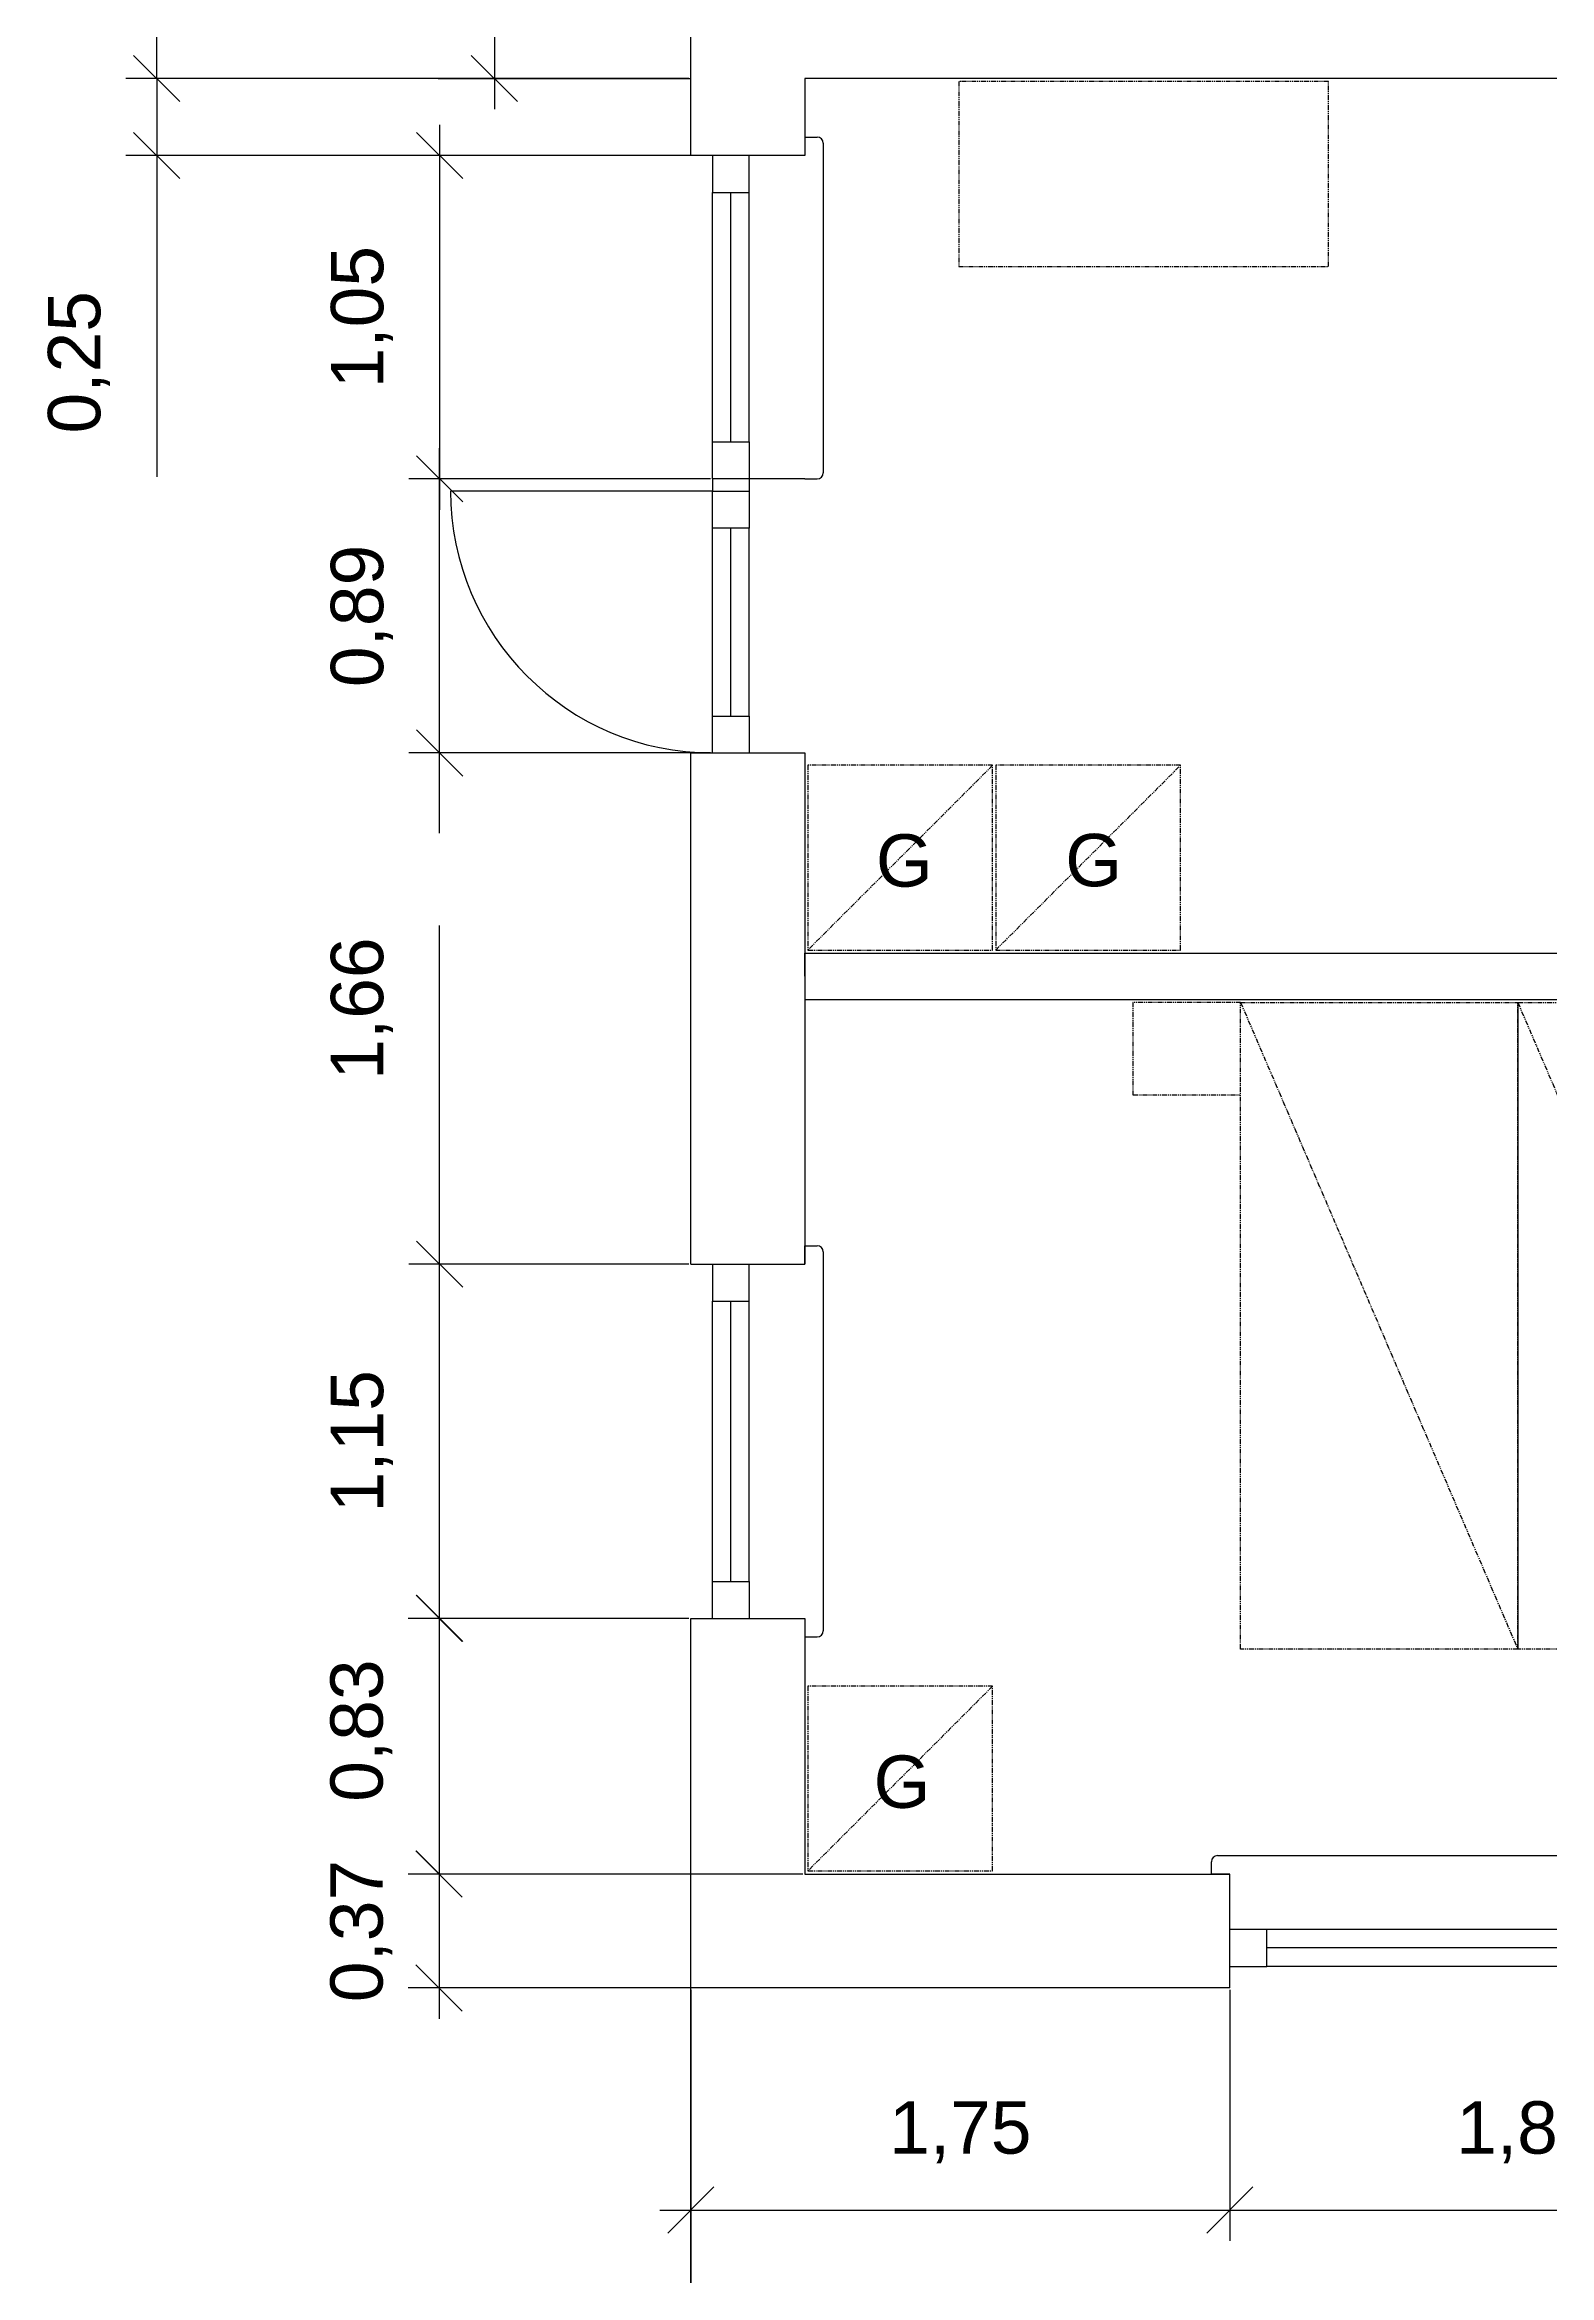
# Model space of a CAD drawing. Header units: millimetres. Extents: x -50011 to 90899, y -58634 to 500399.
# Drawn here: x 4020 to 8906, y 46581 to 53824 of the extents above; entities that cross this region are included whole.
import ezdxf

# ---------------------------------------------------------------- set-up
doc = ezdxf.new("R2010")
doc.units = ezdxf.units.MM
doc.linetypes.add('ACAD_ISO02W100', pattern=[15, 12, -3])
doc.linetypes.add('PHANTOM2', pattern=[31.75, 15.875, -3.175, 3.175, -3.175, 3.175, -3.175])
doc.layers.get('0').update_dxf_attribs({"color": 1})
for name, color, linetype in [('Grundritningar', 1, 'Continuous'), ('Mått', 4, 'Continuous'), ('Möbler', 4, 'PHANTOM2')]:
    doc.layers.add(name, color=color, linetype=linetype)
doc.styles.get("Standard").update_dxf_attribs({"font": 'Arial.ttf', "height": 170})
doc.dimstyles.new('Egen dimension', dxfattribs={"dimscale": 10, "dimtxt": 2.5, "dimasz": 15, "dimexe": 10, "dimexo": 0.625, "dimgap": 15, "dimtad": 1, "dimlfac": 0.001, "dimtxsty": 'Standard', "dimblk": 'OBLIQUE', "dimblk1": 'OBLIQUE', "dimblk2": 'OBLIQUE', "dimcen": 20, "dimdle": 10, "dimadec": 0, "dimazin": 0, "dimtfac": 1, "dimtmove": 0, "dimatfit": 3, "dimldrblk": 'OPEN90', "dimfxl": 1, "dimarcsym": 0})
doc.dimstyles.new('ISO-25', dxfattribs={"dimscale": 10, "dimtxt": 2.5, "dimasz": 15, "dimexe": 10, "dimexo": 0.625, "dimgap": 15, "dimtad": 1, "dimlfac": 0.001, "dimtxsty": 'Standard', "dimblk": 'OBLIQUE', "dimblk1": 'OBLIQUE', "dimblk2": 'OBLIQUE', "dimcen": 20, "dimdle": 10, "dimadec": 0, "dimazin": 0, "dimtfac": 1, "dimtmove": 0, "dimatfit": 3, "dimldrblk": 'OPEN90', "dimfxl": 1, "dimarcsym": 0})

# ---------------------------------------------------------------- blocks, each defined once
blk = doc.blocks.new('_Oblique')
at = {"color": 0, "linetype": 'ByBlock', "lineweight": -2}
blk.add_line((-0.5, -0.5), (0.5, 0.5), dxfattribs=at)
blk = doc.blocks.new('*D299')
at = {"layer": 'Defpoints', "color": 0, "transparency": 16777216}
for p in [(6118.2, 48713.9), (5301.1, 47883.9), (6488.2, 47883.9)]:
    blk.add_point(p, dxfattribs=at)
at = {"layer": 'Mått', "color": 0, "lineweight": -2, "transparency": 16777216}
for p, q in [((5301.1, 48813.9), (5301.1, 47783.9)), ((6112, 48713.9), (5201.1, 48713.9)), ((6482, 47883.9), (5201.1, 47883.9))]:
    blk.add_line(p, q, dxfattribs=at)
at = {"layer": 'Mått', "color": 0, "lineweight": -2, "transparency": 16777216, "xscale": 150, "yscale": 150, "zscale": 150}
for p, rotation in [((5301.1, 48713.9), 90), ((5301.1, 47883.9), 270)]:
    blk.add_blockref('_Oblique', p, dxfattribs=dict(at, rotation=rotation))
at = {"layer": 'Mått', "color": 0, "transparency": 16777216, "insert": (5048.8, 48349.7), "char_height": 170, "attachment_point": 5, "rotation": 90}
blk.add_mtext('0,83', dxfattribs=at)
blk = doc.blocks.new('_Open90')
at = {"color": 0, "linetype": 'ByBlock', "lineweight": -2}
for p, q in [((-0.5, 0.5), (0, 0)), ((0, 0), (-1, 0)), ((0, 0), (-0.5, -0.5))]:
    blk.add_line(p, q, dxfattribs=at)
blk = doc.blocks.new('*D306')
at = {"layer": 'Defpoints', "color": 0, "transparency": 16777216}
for p in [(6488.2, 47883.9), (5301, 47513.9), (7868.2, 47513.9)]:
    blk.add_point(p, dxfattribs=at)
at = {"layer": 'Mått', "color": 0, "lineweight": -2, "transparency": 16777216}
for p, q in [((5301, 47983.9), (5301, 47413.9)), ((6482, 47883.9), (5201, 47883.9)), ((7862, 47513.9), (5201, 47513.9))]:
    blk.add_line(p, q, dxfattribs=at)
at = {"layer": 'Mått', "color": 0, "lineweight": -2, "transparency": 16777216, "xscale": 150, "yscale": 150, "zscale": 150}
for p, rotation in [((5301, 47883.9), 90), ((5301, 47513.9), 270)]:
    blk.add_blockref('_Oblique', p, dxfattribs=dict(at, rotation=rotation))
at = {"layer": 'Mått', "color": 0, "transparency": 16777216, "insert": (5048.6, 47698.9), "char_height": 170, "attachment_point": 5, "rotation": 90}
blk.add_mtext('0,37', dxfattribs=at)
blk = doc.blocks.new('*D307')
at = {"layer": 'Defpoints', "color": 0, "transparency": 16777216}
for p in [(6118.2, 47513.9), (19398.2, 47513.9), (19398.2, 45397.2)]:
    blk.add_point(p, dxfattribs=at)
at = {"layer": 'Mått', "color": 0, "lineweight": -2, "transparency": 16777216}
for p, q in [((6118.2, 47507.7), (6118.2, 45297.2)), ((19398.2, 47507.7), (19398.2, 45297.2)), ((6018.2, 45397.2), (19498.2, 45397.2))]:
    blk.add_line(p, q, dxfattribs=at)
at = {"layer": 'Mått', "color": 0, "lineweight": -2, "transparency": 16777216, "xscale": 150, "yscale": 150, "zscale": 150, "rotation": 180}
blk.add_blockref('_Oblique', (6118.2, 45397.2), dxfattribs=at)
at = {"layer": 'Mått', "color": 0, "lineweight": -2, "transparency": 16777216, "xscale": 150, "yscale": 150, "zscale": 150}
blk.add_blockref('_Oblique', (19398.2, 45397.2), dxfattribs=at)
at = {"layer": 'Mått', "color": 0, "transparency": 16777216, "insert": (12758.2, 45649.6), "char_height": 170, "attachment_point": 5}
blk.add_mtext('13,28', dxfattribs=at)
blk = doc.blocks.new('*D321')
at = {"layer": 'Defpoints', "color": 0, "transparency": 16777216}
for p in [(6118.2, 47513.9), (7868.2, 47513.9), (7868.2, 46792.8)]:
    blk.add_point(p, dxfattribs=at)
at = {"layer": 'Mått', "color": 0, "lineweight": -2, "transparency": 16777216}
for p, q in [((6118.2, 47507.7), (6118.2, 46692.8)), ((7868.2, 47507.7), (7868.2, 46692.8)), ((6018.2, 46792.8), (7968.2, 46792.8))]:
    blk.add_line(p, q, dxfattribs=at)
at = {"layer": 'Mått', "color": 0, "lineweight": -2, "transparency": 16777216, "xscale": 150, "yscale": 150, "zscale": 150, "rotation": 180}
blk.add_blockref('_Oblique', (6118.2, 46792.8), dxfattribs=at)
at = {"layer": 'Mått', "color": 0, "lineweight": -2, "transparency": 16777216, "xscale": 150, "yscale": 150, "zscale": 150}
blk.add_blockref('_Oblique', (7868.2, 46792.8), dxfattribs=at)
at = {"layer": 'Mått', "color": 0, "transparency": 16777216, "insert": (6993.2, 47045.2), "char_height": 170, "attachment_point": 5}
blk.add_mtext('1,75', dxfattribs=at)
blk = doc.blocks.new('*D322')
at = {"layer": 'Defpoints', "color": 0, "transparency": 16777216}
for p in [(7868.2, 47513.9), (9668.2, 47513.9), (9668.2, 46792.8)]:
    blk.add_point(p, dxfattribs=at)
at = {"layer": 'Mått', "color": 0, "lineweight": -2, "transparency": 16777216}
for p, q in [((7868.2, 47507.7), (7868.2, 46692.8)), ((9668.2, 47507.7), (9668.2, 46692.8)), ((7768.2, 46792.8), (9768.2, 46792.8))]:
    blk.add_line(p, q, dxfattribs=at)
at = {"layer": 'Mått', "color": 0, "lineweight": -2, "transparency": 16777216, "xscale": 150, "yscale": 150, "zscale": 150, "rotation": 180}
blk.add_blockref('_Oblique', (7868.2, 46792.8), dxfattribs=at)
at = {"layer": 'Mått', "color": 0, "lineweight": -2, "transparency": 16777216, "xscale": 150, "yscale": 150, "zscale": 150}
blk.add_blockref('_Oblique', (9668.2, 46792.8), dxfattribs=at)
at = {"layer": 'Mått', "color": 0, "transparency": 16777216, "insert": (8768.2, 47045.2), "char_height": 170, "attachment_point": 5}
blk.add_mtext('1,8', dxfattribs=at)
blk = doc.blocks.new('*D342')
at = {"layer": 'Defpoints', "color": 0, "ltscale": 100, "transparency": 16777216}
for p in [(6118.2, 54843.9), (5480.4, 53713.9), (6118.2, 53713.9)]:
    blk.add_point(p, dxfattribs=at)
at = {"layer": 'Mått', "color": 0, "lineweight": -2, "ltscale": 100, "transparency": 16777216}
for p, q in [((5480.4, 54943.9), (5480.4, 53613.9)), ((6112, 54843.9), (5380.4, 54843.9)), ((6112, 53713.9), (5380.4, 53713.9))]:
    blk.add_line(p, q, dxfattribs=at)
at = {"layer": 'Mått', "color": 0, "lineweight": -2, "ltscale": 100, "transparency": 16777216, "xscale": 150, "yscale": 150, "zscale": 150}
for p, rotation in [((5480.4, 54843.9), 90), ((5480.4, 53713.9), 270)]:
    blk.add_blockref('_Oblique', p, dxfattribs=dict(at, rotation=rotation))
at = {"layer": 'Mått', "color": 0, "ltscale": 100, "transparency": 16777216, "insert": (5228, 54278.9), "char_height": 170, "attachment_point": 5, "rotation": 90}
blk.add_mtext('1,13', dxfattribs=at)
blk = doc.blocks.new('*D346')
at = {"layer": 'Defpoints', "color": 0, "ltscale": 100, "transparency": 16777216}
for p in [(5302.7, 52413.9), (6188.2, 52413.9), (6188.2, 51523.9)]:
    blk.add_point(p, dxfattribs=at)
at = {"layer": 'Mått', "color": 0, "lineweight": -2, "ltscale": 100, "transparency": 16777216}
for p, q in [((5302.7, 51423.9), (5302.7, 52513.9)), ((6182, 52413.9), (5202.7, 52413.9)), ((6182, 51523.9), (5202.7, 51523.9))]:
    blk.add_line(p, q, dxfattribs=at)
at = {"layer": 'Mått', "color": 0, "lineweight": -2, "ltscale": 100, "transparency": 16777216, "xscale": 150, "yscale": 150, "zscale": 150}
for p, rotation in [((5302.7, 52413.9), 90), ((5302.7, 51523.9), 270)]:
    blk.add_blockref('_Oblique', p, dxfattribs=dict(at, rotation=rotation))
at = {"layer": 'Mått', "color": 0, "ltscale": 100, "transparency": 16777216, "insert": (5050.3, 51968.9), "char_height": 170, "attachment_point": 5, "rotation": 90}
blk.add_mtext('0,89', dxfattribs=at)
blk = doc.blocks.new('*D347')
at = {"layer": 'Defpoints', "color": 0, "ltscale": 100, "transparency": 16777216}
for p in [(5303, 53463.9), (6188.2, 53463.9), (6188.2, 52413.9)]:
    blk.add_point(p, dxfattribs=at)
at = {"layer": 'Mått', "color": 0, "lineweight": -2, "ltscale": 100, "transparency": 16777216}
for p, q in [((5303, 52313.9), (5303, 53563.9)), ((6182, 53463.9), (5203, 53463.9)), ((6182, 52413.9), (5203, 52413.9))]:
    blk.add_line(p, q, dxfattribs=at)
at = {"layer": 'Mått', "color": 0, "lineweight": -2, "ltscale": 100, "transparency": 16777216, "xscale": 150, "yscale": 150, "zscale": 150}
for p, rotation in [((5303, 53463.9), 90), ((5303, 52413.9), 270)]:
    blk.add_blockref('_Oblique', p, dxfattribs=dict(at, rotation=rotation))
at = {"layer": 'Mått', "color": 0, "ltscale": 100, "transparency": 16777216, "insert": (5050.6, 52938.9), "char_height": 170, "attachment_point": 5, "rotation": 90}
blk.add_mtext('1,05', dxfattribs=at)
blk = doc.blocks.new('*D348')
at = {"layer": 'Defpoints', "color": 0, "ltscale": 100, "transparency": 16777216}
for p in [(4384.2, 53713.9), (6118.2, 53713.9), (6118.2, 53463.9)]:
    blk.add_point(p, dxfattribs=at)
at = {"layer": 'Mått', "color": 0, "lineweight": -2, "ltscale": 100, "transparency": 16777216}
for p, q in [((4384.2, 53713.9), (4384.2, 53863.9)), ((6112, 53713.9), (4284.2, 53713.9)), ((4384.2, 53713.9), (4384.2, 53463.9)), ((6112, 53463.9), (4284.2, 53463.9)), ((4384.2, 53463.9), (4384.2, 52420.9))]:
    blk.add_line(p, q, dxfattribs=at)
at = {"layer": 'Mått', "color": 0, "lineweight": -2, "ltscale": 100, "transparency": 16777216, "xscale": 150, "yscale": 150, "zscale": 150}
for p, rotation in [((4384.2, 53713.9), 270), ((4384.2, 53463.9), 90)]:
    blk.add_blockref('_Oblique', p, dxfattribs=dict(at, rotation=rotation))
at = {"layer": 'Mått', "color": 0, "ltscale": 100, "transparency": 16777216, "insert": (4131.8, 52792.4), "char_height": 170, "attachment_point": 5, "rotation": 90}
blk.add_mtext('0,25', dxfattribs=at)
blk = doc.blocks.new('*D360')
at = {"layer": 'Defpoints', "color": 0, "linetype": 'ACAD_ISO02W100', "ltscale": 100, "transparency": 16777216}
for p in [(5302.7, 49863.9), (6118.2, 49863.9), (6118.2, 48713.9)]:
    blk.add_point(p, dxfattribs=at)
at = {"layer": 'Mått', "color": 0, "linetype": 'ACAD_ISO02W100', "lineweight": -2, "ltscale": 100, "transparency": 16777216}
for p, q in [((5302.7, 48613.9), (5302.7, 49963.9)), ((6112, 49863.9), (5202.7, 49863.9)), ((6112, 48713.9), (5202.7, 48713.9))]:
    blk.add_line(p, q, dxfattribs=at)
at = {"layer": 'Mått', "color": 0, "linetype": 'ACAD_ISO02W100', "lineweight": -2, "ltscale": 100, "transparency": 16777216, "xscale": 150, "yscale": 150, "zscale": 150}
for p, rotation in [((5302.7, 49863.9), 90), ((5302.7, 48713.9), 270)]:
    blk.add_blockref('_Oblique', p, dxfattribs=dict(at, rotation=rotation))
at = {"layer": 'Mått', "color": 0, "linetype": 'ACAD_ISO02W100', "ltscale": 100, "transparency": 16777216, "insert": (5050.3, 49288.9), "char_height": 170, "attachment_point": 5, "rotation": 90}
blk.add_mtext('1,15', dxfattribs=at)
blk = doc.blocks.new('*D361')
at = {"layer": 'Defpoints', "color": 0, "linetype": 'ACAD_ISO02W100', "ltscale": 100, "transparency": 16777216}
for p in [(5302.7, 51523.9), (6118.2, 51523.9), (6118.2, 49863.9)]:
    blk.add_point(p, dxfattribs=at)
at = {"layer": 'Mått', "color": 0, "linetype": 'ACAD_ISO02W100', "lineweight": -2, "ltscale": 100, "transparency": 16777216}
for p, q in [((5302.7, 49763.9), (5302.7, 51623.9)), ((6112, 51523.9), (5202.7, 51523.9)), ((6112, 49863.9), (5202.7, 49863.9))]:
    blk.add_line(p, q, dxfattribs=at)
at = {"layer": 'Mått', "color": 0, "linetype": 'ACAD_ISO02W100', "lineweight": -2, "ltscale": 100, "transparency": 16777216, "xscale": 150, "yscale": 150, "zscale": 150}
for p, rotation in [((5302.7, 51523.9), 90), ((5302.7, 49863.9), 270)]:
    blk.add_blockref('_Oblique', p, dxfattribs=dict(at, rotation=rotation))
at = {"layer": 'Mått', "color": 0, "linetype": 'ACAD_ISO02W100', "ltscale": 100, "transparency": 16777216, "insert": (5050.3, 50693.9), "char_height": 170, "attachment_point": 5, "rotation": 90}
blk.add_mtext('1,66', dxfattribs=at)

msp = doc.modelspace()

# ---------------------------------------------------------------- linework, layer by layer
at = {"layer": 'Grundritningar'}
for p, q in [((6118.249, 53713.923), (6118.249, 54843.923)), ((5298.249, 53713.923), (6118.249, 53713.923)), ((11118.249, 53713.923), (6488.249, 53713.923)), ((6488.249, 53713.923), (6488.249, 53463.923)), ((6488.249, 53713.923), (6488.249, 53463.923)), ((6488.249, 53463.923), (6118.249, 53463.923)), ((6188.249, 53463.923), (6188.249, 53343.923)), ((6308.249, 53343.923), (6308.249, 53463.923)), ((6488.249, 53523.923), (6528.249, 53523.923)), ((6548.249, 53503.923), (6548.249, 52433.923)), ((6188.249, 53343.923), (6308.249, 53343.923)), ((6188.249, 52533.923), (6188.249, 53343.923)), ((6248.249, 52533.923), (6248.249, 53343.923)), ((6308.249, 52533.923), (6308.249, 53343.923)), ((6188.249, 52413.923), (6188.249, 52533.923)), ((6188.249, 52533.923), (6308.249, 52533.923)), ((6308.249, 52533.923), (6308.249, 52413.923)), ((6488.249, 52413.923), (6188.249, 52413.923)), ((6188.249, 52413.923), (6188.249, 52373.923)), ((6188.249, 52373.923), (6308.249, 52373.923)), ((6188.249, 52253.923), (6188.249, 52373.923)), ((6308.249, 52413.923), (6308.249, 52373.923)), ((6308.249, 52373.923), (6308.249, 52253.923)), ((6488.249, 52413.923), (6528.249, 52413.923)), ((6308.249, 52253.923), (6188.249, 52253.923)), ((6188.249, 51643.923), (6188.249, 52253.923)), ((6248.249, 51643.923), (6248.249, 52253.923)), ((6308.249, 51643.923), (6308.249, 52253.923)), ((6188.249, 51523.923), (6188.249, 51643.923)), ((6188.249, 51643.923), (6308.249, 51643.923)), ((6308.249, 51643.923), (6308.249, 51523.923)), ((6118.249, 51523.923), (6488.249, 51523.923)), ((6488.249, 51523.923), (6488.249, 49863.923)), ((6488.249, 50798.923), (6488.249, 50873.923)), ((6488.249, 50873.923), (11118.249, 50873.923)), ((6488.249, 50873.923), (6488.249, 50803.923)), ((6488.249, 50833.923), (6488.249, 50798.923)), ((6488.249, 50798.923), (6488.249, 50723.923)), ((6488.249, 50723.923), (11118.249, 50723.923)), ((6488.249, 49863.923), (6488.249, 49923.923)), ((6488.249, 49923.923), (6528.249, 49923.923)), ((6118.249, 49863.923), (6488.249, 49863.923)), ((6118.249, 49863.923), (6188.249, 49863.923)), ((6188.249, 49863.923), (6188.249, 49743.923)), ((6308.249, 49743.923), (6308.249, 49863.923)), ((6548.249, 49903.923), (6548.249, 48673.923)), ((6188.249, 49743.923), (6308.249, 49743.923)), ((6188.249, 48833.923), (6188.249, 49743.923)), ((6248.249, 48833.923), (6248.249, 49743.923)), ((6308.249, 48833.923), (6308.249, 49743.923)), ((6188.249, 48713.923), (6188.249, 48833.923)), ((6188.249, 48833.923), (6308.249, 48833.923)), ((6308.249, 48833.923), (6308.249, 48713.923)), ((6118.249, 48713.923), (6488.249, 48713.923)), ((6118.249, 48713.923), (6188.249, 48713.923)), ((6488.249, 48713.923), (6488.249, 47883.923)), ((6488.249, 48713.923), (6488.249, 48653.923)), ((6488.249, 48653.923), (6528.249, 48653.923)), ((6488.249, 47883.923), (7868.249, 47883.923)), ((7808.249, 47883.923), (7808.249, 47923.923)), ((7868.249, 47883.923), (7808.249, 47883.923)), ((7828.249, 47943.923), (9708.249, 47943.923)), ((7868.249, 47513.923), (7868.249, 47883.923)), ((7988.249, 47703.923), (7868.249, 47703.923)), ((7988.249, 47583.923), (7988.249, 47703.923)), ((9548.249, 47703.923), (7988.249, 47703.923)), ((9548.249, 47643.923), (7988.249, 47643.923)), ((7868.249, 47513.923), (7868.249, 47583.923)), ((7868.249, 47583.923), (7988.249, 47583.923)), ((9548.249, 47583.923), (7988.249, 47583.923))]:
    msp.add_line(p, q, dxfattribs=at)
at = {"layer": 'Grundritningar', "ltscale": 100}
msp.add_line((6188.249, 52373.923), (5338.249, 52373.923), dxfattribs=at)
at = {"layer": 'Grundritningar'}
for points in [[(6118.249, 53463.923), (6118.249, 54083.923), (12408.249, 54083.923)], [(6118.249, 49863.923), (6118.249, 51523.923)], [(7868.249, 47513.923), (6118.249, 47513.923), (6118.249, 48713.923)]]:
    msp.add_lwpolyline(points, dxfattribs=at)
for centre, start, end in [((6528.249, 53503.923), 0, 90), ((6528.249, 52433.923), 270, 0), ((6528.249, 49903.923), 0, 90), ((6528.249, 48673.923), 270, 0), ((7828.249, 47923.923), 90, 180)]:
    msp.add_arc(centre, 20, start, end, dxfattribs=at)
at = {"layer": 'Grundritningar', "ltscale": 100}
msp.add_arc((6188.249, 52373.923), 850, 180, 270, dxfattribs=at)
at = {"layer": 'Mått'}
msp.add_line((8803.249, 50713.923), (8803.249, 48613.923), dxfattribs=at)
at = {"layer": 'Mått', "ltscale": 100}
msp.add_line((6118.249, 27513.923), (6118.249, 47513.923), dxfattribs=at)
at = {"layer": 'Möbler'}
for p, q in [((6988.249, 53703.923), (6988.249, 53103.923)), ((8188.249, 53703.923), (6988.249, 53703.923)), ((8188.249, 53103.923), (8188.249, 53703.923)), ((6988.249, 53103.923), (8188.249, 53103.923)), ((7098.249, 51483.923), (6498.249, 51483.923)), ((6498.249, 51483.923), (6498.249, 50883.923)), ((7098.249, 51483.923), (6498.249, 50883.923)), ((7098.249, 50883.923), (7098.249, 51483.923)), ((7708.249, 51483.923), (7108.249, 51483.923)), ((7108.249, 51483.923), (7108.249, 50883.923)), ((7108.249, 50883.923), (7708.249, 51483.923)), ((7708.249, 50883.923), (7708.249, 51483.923)), ((6498.249, 50883.923), (7098.249, 50883.923)), ((7108.249, 50883.923), (7708.249, 50883.923)), ((7903.249, 50713.923), (7553.249, 50713.923)), ((7553.249, 50713.923), (7553.249, 50413.923)), ((7903.249, 48613.923), (7903.249, 50713.923)), ((7903.249, 50713.923), (8803.249, 50713.923)), ((7903.249, 50713.923), (8803.249, 48613.923)), ((8803.249, 48613.923), (8803.249, 50713.923)), ((8803.249, 50713.923), (9703.249, 50713.923)), ((8803.249, 50713.923), (9703.249, 48613.923)), ((7553.249, 50413.923), (7903.249, 50413.923)), ((8803.249, 48613.923), (7903.249, 48613.923)), ((9703.249, 48613.923), (8803.249, 48613.923)), ((7098.249, 48493.923), (6498.249, 48493.923)), ((6498.249, 48493.923), (6498.249, 47893.923)), ((7098.249, 48493.923), (6498.249, 47893.923)), ((7098.249, 47893.923), (7098.249, 48493.923)), ((6498.249, 47893.923), (7098.249, 47893.923))]:
    msp.add_line(p, q, dxfattribs=at)

# ---------------------------------------------------------------- texts
at = {"layer": 'Möbler', "char_height": 170, "attachment_point": 1}
for insert in [(6719.299, 51259.908), (7334.033, 51261.054), (6711.711, 48268.772)]:
    msp.add_mtext_dynamic_manual_height_columns('G', width=269.32488, gutter_width=850, heights=[0], dxfattribs=dict(at, insert=insert))

# ---------------------------------------------------------------- dimensions: what is measured, and where the dimension line sits
at = {"layer": 'Mått', "ltscale": 100}
for base, p1, p2, picture, middle in [((5480.387, 53713.923), (6118.249, 54843.923), (6118.249, 53713.923), '*D342', (5227.993, 54278.923)), ((5302.985, 53463.923), (6188.249, 52413.923), (6188.249, 53463.923), '*D347', (5050.59, 52938.923)), ((5302.695, 52413.923), (6188.249, 51523.923), (6188.249, 52413.923), '*D346', (5050.301, 51968.923))]:
    dim = msp.add_linear_dim(base=base, p1=p1, p2=p2, angle=90, dimstyle='Egen dimension', dxfattribs=at)
    dim.commit()
    dim.dimension.update_dxf_attribs({"geometry": picture, "text_midpoint": middle})
dim = msp.add_linear_dim(base=(4384.229, 53713.923), p1=(6118.249, 53463.923), p2=(6118.249, 53713.923), angle=90, dimstyle='Egen dimension', dxfattribs=at)
dim.commit()
dim.dimension.update_dxf_attribs({"geometry": '*D348', "text_midpoint": (4384.229, 52792.436), "dimtype": 160})
at = {"layer": 'Mått', "linetype": 'ACAD_ISO02W100', "ltscale": 100}
for base, p1, p2, picture, middle in [((5302.695, 51523.923), (6118.249, 49863.923), (6118.249, 51523.923), '*D361', (5050.301, 50693.923)), ((5302.695, 49863.923), (6118.249, 48713.923), (6118.249, 49863.923), '*D360', (5050.301, 49288.923))]:
    dim = msp.add_linear_dim(base=base, p1=p1, p2=p2, angle=90, dimstyle='Egen dimension', dxfattribs=at)
    dim.commit()
    dim.dimension.update_dxf_attribs({"geometry": picture, "text_midpoint": middle})
at = {"layer": 'Mått'}
for base, p1, p2, picture, middle in [((5301.145, 47883.923), (6118.249, 48713.923), (6488.249, 47883.923), '*D299', (5301.145, 48349.689)), ((5300.996, 47513.923), (6488.249, 47883.923), (7868.249, 47513.923), '*D306', (5300.996, 47698.923))]:
    dim = msp.add_linear_dim(base=base, p1=p1, p2=p2, angle=90, dimstyle='ISO-25', dxfattribs=at)
    dim.commit()
    dim.dimension.update_dxf_attribs({"geometry": picture, "text_midpoint": middle, "dimtype": 160})
dim = msp.add_linear_dim(base=(19398.249, 45397.219), p1=(6118.249, 47513.923), p2=(19398.249, 47513.923), dimstyle='ISO-25', dxfattribs=at)
dim.commit()
dim.dimension.update_dxf_attribs({"geometry": '*D307', "text_midpoint": (12758.249, 45397.219), "dimtype": 160})
for base, p1, p2, picture, middle in [((7868.249, 46792.763), (6118.249, 47513.923), (7868.249, 47513.923), '*D321', (6993.249, 47045.157)), ((9668.249, 46792.763), (7868.249, 47513.923), (9668.249, 47513.923), '*D322', (8768.249, 47045.157))]:
    dim = msp.add_linear_dim(base=base, p1=p1, p2=p2, dimstyle='ISO-25', dxfattribs=at)
    dim.commit()
    dim.dimension.update_dxf_attribs({"geometry": picture, "text_midpoint": middle})

doc.saveas('drawing.dxf')
